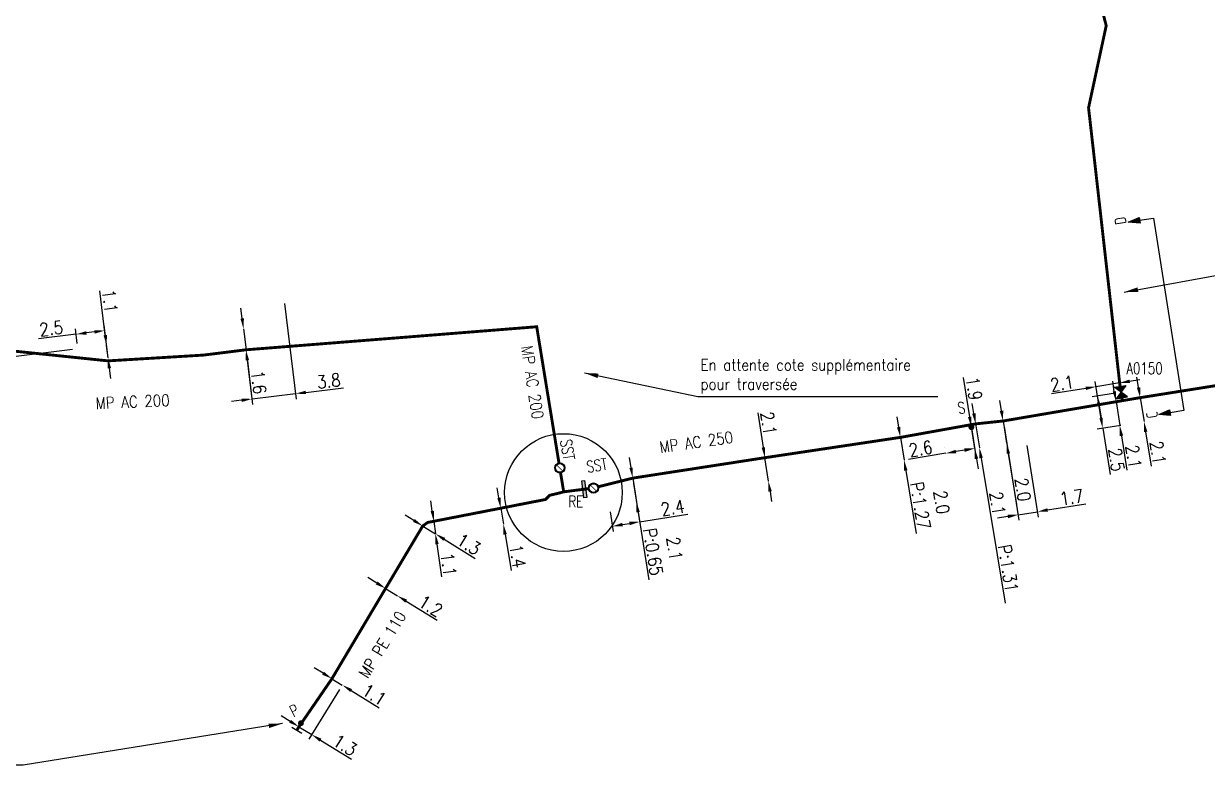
# Model space of a CAD drawing. Header units: millimetres. Extents: x 184000 to 185000, y 128000 to 129000.
# Drawn here: x 184560.6 to 184663.3, y 128868 to 128932.3 of the extents above; entities that cross this region are included whole.
import ezdxf
from ezdxf.enums import TextEntityAlignment as Align

# ---------------------------------------------------------------- set-up
doc = ezdxf.new("R2010")
doc.units = ezdxf.units.MM
doc.header["$PDMODE"] = 34
doc.layers.get('0').update_dxf_attribs({"linetype": 'CONTINUOUS'})
doc.layers.get('DEFPOINTS').update_dxf_attribs({"linetype": 'CONTINUOUS'})
for name, color, linetype in [('G_120', 4, 'CONTINUOUS'), ('G_300', 7, 'CONTINUOUS'), ('G_330', 7, 'CONTINUOUS'), ('G_340', 7, 'CONTINUOUS'), ('G_900', 7, 'CONTINUOUS')]:
    doc.layers.add(name, color=color, linetype=linetype)
doc.styles.add('G_ROMANS', font='ROMANS.SHX', dxfattribs={"width": 0.75})
doc.styles.add('indication', font='isocp.shx', dxfattribs={"width": 0.85})
doc.styles.get("Standard").update_dxf_attribs({"font": 'romans.shx', "width": 0.85})
doc.linetypes.add('G_typB_AP', pattern='A,5,-0.3,["o",Standard,S=1.5,R=0,X=0,Y=-0.5],-1.65', length=6.95)
doc.linetypes.add('G_TYPB_PE', pattern='A,5,-0.3,["o",Standard,S=1.5,R=0,X=0,Y=-0.5],-1.65', length=6.95)
doc.dimstyles.get("Standard").update_dxf_attribs({"dimtxt": 1.5, "dimasz": 1.2, "dimexe": 0.625, "dimexo": 0.625, "dimgap": 0.25, "dimtad": 1, "dimdec": 1, "dimzin": 0, "dimdsep": 46, "dimtxsty": 'Standard', "dimcen": -0.5, "dimadec": 0, "dimazin": 0, "dimtfac": 1, "dimtdec": 1, "dimtmove": 0, "dimatfit": 3, "dimfxl": 0, "dimtolj": 1, "dimtzin": 0, "dimarcsym": 0})

# ---------------------------------------------------------------- blocks, each defined once
blk = doc.blocks.new('G_340_07')
at = {"color": 0, "linetype": 'Continuous', "const_width": 0.25, "flags": 128}
blk.add_lwpolyline([(0, 0), (0.35, 0)], dxfattribs=at)
at = {"color": 0, "linetype": 'Continuous', "flags": 128}
blk.add_lwpolyline([(0.35, -0.5), (0.35, 0.5)], dxfattribs=at)
at = {"color": 0, "linetype": 'Continuous', "width": 0.75, "flags": 3}
for tag, p in [('DEF_LEG', (0, -5)), ('DEF_COUP', (0, -7.5)), ('DEF_TYPE', (0, -10))]:
    blk.add_attdef(tag, text='', height=1.2, dxfattribs=at).set_placement(p, align=Align.MIDDLE)
blk = doc.blocks.new('G_330_14')
at = {"linetype": 'Continuous'}
h = blk.add_hatch(color=0, dxfattribs=at)
h.paths.add_polyline_path([(-0.44, 0, 1), (0.44, 0, 1)])
h.paths.add_polyline_path([(0.38, 0, 1), (-0.38, 0, 1)], flags=16)
at = {"color": 0, "linetype": 'Continuous', "const_width": 0.0625, "flags": 128}
blk.add_lwpolyline([(0.3, -0.3), (-0.3, 0.3)], dxfattribs=at)
at = {"color": 0, "linetype": 'Continuous'}
for radius in [0.438, 0.375]:
    blk.add_circle((0, 0), radius, dxfattribs=at)
at = {"color": 0, "linetype": 'Continuous', "width": 0.75}
blk.add_attdef('3WT', text='', height=1, dxfattribs=at).set_placement((0, 2.15), align=Align.MIDDLE)
at = {"color": 0, "linetype": 'Continuous', "width": 0.75, "flags": 3}
for tag, p in [('DEF_LEG', (0, -5)), ('DEF_COUP', (0, -7.5)), ('DEF_TYPE', (0, -10))]:
    blk.add_attdef(tag, text='', height=1.2, dxfattribs=at).set_placement(p, align=Align.MIDDLE)
blk = doc.blocks.new('G_340_17')
at = {"linetype": 'Continuous'}
blk.add_hatch(color=0, dxfattribs=at).paths.add_polyline_path([(0.125, 0.75), (-0.125, 0.75), (-0.125, -0.75), (0.125, -0.75)])
at = {"color": 0, "linetype": 'Continuous'}
blk.add_lwpolyline([(-0.125, 0.75), (0.125, 0.75), (0.125, -0.75), (-0.125, -0.75)], close=True, dxfattribs=at)
at = {"color": 0, "linetype": 'Continuous', "width": 0.75}
for tag, height, flags, p in [('RE', 1, 8, (0, 2.5)), ('DEF_LEG', 1.2, 3, (0, -5)), ('DEF_COUP', 1.2, 3, (0, -7.5)), ('DEF_TYPE', 1.2, 3, (0, -10))]:
    blk.add_attdef(tag, text='', height=height, dxfattribs=dict(at, flags=flags)).set_placement(p, align=Align.MIDDLE)
blk = doc.blocks.new('G_300_12')
at = {"color": 0, "linetype": 'Continuous', "const_width": 0.248, "flags": 128}
blk.add_lwpolyline([(-0.13, 0, 1), (0.13, 0, 1)], format="xyb", close=True, dxfattribs=at)
at = {"color": 0, "linetype": 'Continuous', "style": 'G_ROMANS', "width": 0.75}
blk.add_text('P', height=1, dxfattribs=at).set_placement((0, 1.24), align=Align.MIDDLE)
at = {"color": 0, "linetype": 'Continuous', "width": 0.75, "flags": 3}
for tag, p in [('DEF_LEG', (0, -5)), ('DEF_COUP', (0, -7.5)), ('DEF_TYPE', (0, -10))]:
    blk.add_attdef(tag, text='', height=1.2, dxfattribs=at).set_placement(p, align=Align.MIDDLE)
blk = doc.blocks.new('*D179')
at = {"layer": 'DEFPOINTS', "color": 0, "linetype": 'Continuous', "transparency": 16777216}
for p in [(184565.19, 128905.39), (184565.35, 128904.12), (184567.96, 128903.33)]:
    blk.add_point(p, dxfattribs=at)
at = {"layer": 'G_120', "color": 0, "linetype": 'Continuous', "lineweight": -2, "transparency": 16777216}
for p, q in [((184567.91, 128903.8), (184567.62, 128906.16)), ((184565.19, 128905.39), (184561.94, 128905)), ((184565.29, 128904.59), (184565.14, 128905.86)), ((184566.78, 128905.59), (184566.09, 128905.5))]:
    blk.add_line(p, q, dxfattribs=at)
at = {"layer": 'G_120', "color": 0, "linetype": 'Continuous', "transparency": 16777216}
for points in [[(184566.07, 128905.65), (184566.1, 128905.35), (184565.19, 128905.39)], [(184566.76, 128905.74), (184566.8, 128905.44), (184567.67, 128905.7)]]:
    blk.add_solid(points, dxfattribs=at)
at = {"layer": 'G_120', "color": 0, "linetype": 'Continuous', "transparency": 16777216, "insert": (184563.03, 128905.89), "char_height": 1.125, "attachment_point": 5, "rotation": 6.9261}
blk.add_mtext('\\A1;2.5', dxfattribs=at)
blk = doc.blocks.new('*D180')
at = {"layer": 'DEFPOINTS', "color": 0, "linetype": 'Continuous', "transparency": 16777216}
for p in [(184557.02, 128904.47), (184565.35, 128904.12), (184557.19, 128903.13)]:
    blk.add_point(p, dxfattribs=at)
at = {"layer": 'G_120', "color": 0, "linetype": 'Continuous', "lineweight": -2, "transparency": 16777216}
for p, q in [((184556.91, 128905.36), (184556.53, 128908.53)), ((184564.88, 128904.06), (184556.72, 128903.07)), ((184557.19, 128903.13), (184557.02, 128904.47)), ((184557.29, 128902.24), (184557.4, 128901.34))]:
    blk.add_line(p, q, dxfattribs=at)
at = {"layer": 'G_120', "color": 0, "linetype": 'Continuous', "transparency": 16777216}
for points in [[(184557.06, 128905.38), (184556.76, 128905.34), (184557.02, 128904.47)], [(184557.44, 128902.25), (184557.14, 128902.22), (184557.19, 128903.13)]]:
    blk.add_solid(points, dxfattribs=at)
at = {"layer": 'G_120', "color": 0, "linetype": 'Continuous', "transparency": 16777216, "insert": (184557.41, 128907.48), "char_height": 1.125, "attachment_point": 5, "rotation": 276.9261}
blk.add_mtext('\\A1;1.4', dxfattribs=at)
blk = doc.blocks.new('*D181')
at = {"layer": 'DEFPOINTS', "color": 0, "linetype": 'Continuous', "transparency": 16777216}
for p in [(184567.83, 128904.42), (184567.83, 128904.42), (184567.96, 128903.33)]:
    blk.add_point(p, dxfattribs=at)
at = {"layer": 'G_120', "color": 0, "linetype": 'Continuous', "lineweight": -2, "transparency": 16777216}
for p, q in [((184567.72, 128905.32), (184567.26, 128909.14)), ((184567.96, 128903.33), (184567.83, 128904.42)), ((184568.07, 128902.44), (184568.18, 128901.54))]:
    blk.add_line(p, q, dxfattribs=at)
at = {"layer": 'G_120', "color": 0, "linetype": 'Continuous', "transparency": 16777216}
for points in [[(184567.87, 128905.33), (184567.57, 128905.3), (184567.83, 128904.42)], [(184568.22, 128902.45), (184567.92, 128902.42), (184567.96, 128903.33)]]:
    blk.add_solid(points, dxfattribs=at)
at = {"layer": 'G_120', "color": 0, "linetype": 'Continuous', "transparency": 16777216, "insert": (184568.12, 128908.25), "char_height": 1.125, "attachment_point": 5, "rotation": 276.9261}
blk.add_mtext('\\A1;1.1', dxfattribs=at)
blk = doc.blocks.new('*D182')
at = {"layer": 'DEFPOINTS', "color": 0, "linetype": 'Continuous', "transparency": 16777216}
for p in [(184579.7, 128905.86), (184579.7, 128905.86), (184579.92, 128904.04)]:
    blk.add_point(p, dxfattribs=at)
at = {"layer": 'G_120', "color": 0, "linetype": 'Continuous', "lineweight": -2, "transparency": 16777216}
for p, q in [((184579.59, 128906.76), (184579.48, 128907.65)), ((184579.7, 128905.86), (184579.92, 128904.04)), ((184580.03, 128903.15), (184580.41, 128900.03))]:
    blk.add_line(p, q, dxfattribs=at)
at = {"layer": 'G_120', "color": 0, "linetype": 'Continuous', "transparency": 16777216}
for points in [[(184579.74, 128906.78), (184579.44, 128906.74), (184579.7, 128905.86)], [(184580.18, 128903.16), (184579.88, 128903.13), (184579.92, 128904.04)]]:
    blk.add_solid(points, dxfattribs=at)
at = {"layer": 'G_120', "color": 0, "linetype": 'Continuous', "transparency": 16777216, "insert": (184581.02, 128901.23), "char_height": 1.125, "attachment_point": 5, "rotation": 276.9261}
blk.add_mtext('\\A1;1.6', dxfattribs=at)
blk = doc.blocks.new('*D183')
at = {"layer": 'DEFPOINTS', "color": 0, "linetype": 'Continuous', "transparency": 16777216}
for p in [(184583.2, 128908.5), (184579.92, 128904.04), (184584.21, 128900.24)]:
    blk.add_point(p, dxfattribs=at)
at = {"layer": 'G_120', "color": 0, "linetype": 'Continuous', "lineweight": -2, "transparency": 16777216}
for p, q in [((184583.26, 128908.04), (184584.27, 128899.77)), ((184579.98, 128903.57), (184580.49, 128899.31)), ((184580.44, 128899.78), (184584.21, 128900.24)), ((184585.1, 128900.35), (184588.36, 128900.74)), ((184579.54, 128899.67), (184578.65, 128899.56))]:
    blk.add_line(p, q, dxfattribs=at)
at = {"layer": 'G_120', "color": 0, "linetype": 'Continuous', "transparency": 16777216}
for points in [[(184585.08, 128900.49), (184585.12, 128900.2), (184584.21, 128900.24)], [(184579.53, 128899.82), (184579.56, 128899.52), (184580.44, 128899.78)]]:
    blk.add_solid(points, dxfattribs=at)
at = {"layer": 'G_120', "color": 0, "linetype": 'Continuous', "transparency": 16777216, "insert": (184587.09, 128901.34), "char_height": 1.125, "attachment_point": 5, "rotation": 6.9261}
blk.add_mtext('\\A1;3.8', dxfattribs=at)
blk = doc.blocks.new('*D184')
at = {"layer": 'DEFPOINTS', "color": 0, "linetype": 'Continuous', "transparency": 16777216}
for p in [(184588.27, 128874.99), (184584.51, 128871.37), (184585.62, 128870.69)]:
    blk.add_point(p, dxfattribs=at)
at = {"layer": 'G_340', "color": 0, "linetype": 'Continuous', "lineweight": -2, "transparency": 16777216}
for p, q in [((184588.02, 128874.59), (184585.37, 128870.29)), ((184583.74, 128871.84), (184582.98, 128872.32)), ((184584.51, 128871.37), (184585.62, 128870.69)), ((184586.38, 128870.22), (184589.06, 128868.57))]:
    blk.add_line(p, q, dxfattribs=at)
at = {"layer": 'G_340', "color": 0, "linetype": 'Continuous', "transparency": 16777216}
for points in [[(184583.82, 128871.97), (184583.67, 128871.72), (184584.51, 128871.37)], [(184586.46, 128870.34), (184586.3, 128870.09), (184585.62, 128870.69)]]:
    blk.add_solid(points, dxfattribs=at)
at = {"layer": 'G_340', "color": 0, "linetype": 'Continuous', "transparency": 16777216, "insert": (184588.5, 128869.79), "char_height": 1.125, "attachment_point": 5, "rotation": 328.3513}
blk.add_mtext('\\A1;1.3', dxfattribs=at)
blk = doc.blocks.new('*D185')
at = {"layer": 'DEFPOINTS', "color": 0, "linetype": 'Continuous', "transparency": 16777216}
for p in [(184613.45, 128892.92), (184611.4, 128890.46), (184611.68, 128888.75)]:
    blk.add_point(p, dxfattribs=at)
at = {"layer": 'G_120', "color": 0, "linetype": 'Continuous', "lineweight": -2, "transparency": 16777216}
for p, q in [((184613.52, 128892.46), (184614.12, 128888.67)), ((184611.48, 128890), (184611.75, 128888.29)), ((184614.04, 128889.13), (184618.21, 128889.81)), ((184612.56, 128888.89), (184613.16, 128888.99))]:
    blk.add_line(p, q, dxfattribs=at)
at = {"layer": 'G_120', "color": 0, "linetype": 'Continuous', "transparency": 16777216}
for points in [[(184612.54, 128889.04), (184612.59, 128888.74), (184611.68, 128888.75)], [(184613.13, 128889.14), (184613.18, 128888.84), (184614.04, 128889.13)]]:
    blk.add_solid(points, dxfattribs=at)
at = {"layer": 'G_120', "color": 0, "linetype": 'Continuous', "transparency": 16777216, "insert": (184616.9, 128890.35), "char_height": 1.125, "attachment_point": 5, "rotation": 9.1888}
blk.add_mtext('\\A1;2.4', dxfattribs=at)
blk = doc.blocks.new('*D186')
at = {"layer": 'DEFPOINTS', "color": 0, "linetype": 'Continuous', "transparency": 16777216}
for p in [(184624.91, 128894.69), (184625.21, 128892.66), (184625.21, 128892.66)]:
    blk.add_point(p, dxfattribs=at)
at = {"layer": 'G_120', "color": 0, "linetype": 'Continuous', "lineweight": -2, "transparency": 16777216}
for p, q in [((184624.77, 128895.58), (184624.31, 128898.59)), ((184625.21, 128892.66), (184624.91, 128894.69)), ((184625.35, 128891.77), (184625.48, 128890.88))]:
    blk.add_line(p, q, dxfattribs=at)
at = {"layer": 'G_120', "color": 0, "linetype": 'Continuous', "transparency": 16777216}
for points in [[(184624.92, 128895.6), (184624.62, 128895.55), (184624.91, 128894.69)], [(184625.5, 128891.79), (184625.2, 128891.75), (184625.21, 128892.66)]]:
    blk.add_solid(points, dxfattribs=at)
at = {"layer": 'G_120', "color": 0, "linetype": 'Continuous', "transparency": 16777216, "insert": (184625.21, 128897.66), "char_height": 1.125, "attachment_point": 5, "rotation": 278.63}
blk.add_mtext('\\A1;2.1', dxfattribs=at)
blk = doc.blocks.new('*D187')
at = {"layer": 'DEFPOINTS', "color": 0, "linetype": 'Continuous', "transparency": 16777216}
for p in [(184613.45, 128892.92), (184613.77, 128890.85), (184613.77, 128890.85)]:
    blk.add_point(p, dxfattribs=at)
at = {"layer": 'G_120', "color": 0, "linetype": 'Continuous', "lineweight": -2, "transparency": 16777216}
for p, q in [((184613.31, 128893.81), (184613.17, 128894.7)), ((184613.45, 128892.92), (184613.77, 128890.85)), ((184613.91, 128889.96), (184614.84, 128884.11))]:
    blk.add_line(p, q, dxfattribs=at)
at = {"layer": 'G_120', "color": 0, "linetype": 'Continuous', "transparency": 16777216}
for points in [[(184613.45, 128893.83), (184613.16, 128893.79), (184613.45, 128892.92)], [(184614.06, 128889.98), (184613.77, 128889.94), (184613.77, 128890.85)]]:
    blk.add_solid(points, dxfattribs=at)
at = {"layer": 'G_120', "color": 0, "linetype": 'Continuous', "transparency": 16777216, "insert": (184616.14, 128886.67), "char_height": 1.125, "attachment_point": 5, "rotation": 278.9672}
blk.add_mtext('\\A1;2.1\\PP:0.65', dxfattribs=at)
blk = doc.blocks.new('*D188')
at = {"layer": 'DEFPOINTS', "color": 0, "linetype": 'Continuous', "transparency": 16777216}
for p in [(184596.2, 128889.18), (184596.35, 128888.09), (184596.35, 128888.09)]:
    blk.add_point(p, dxfattribs=at)
at = {"layer": 'G_120', "color": 0, "linetype": 'Continuous', "lineweight": -2, "transparency": 16777216}
for p, q in [((184596.07, 128890.07), (184595.95, 128890.96)), ((184596.2, 128889.18), (184596.35, 128888.09)), ((184596.47, 128887.2), (184596.87, 128884.36))]:
    blk.add_line(p, q, dxfattribs=at)
at = {"layer": 'G_120', "color": 0, "linetype": 'Continuous', "transparency": 16777216}
for points in [[(184596.22, 128890.09), (184595.92, 128890.05), (184596.2, 128889.18)], [(184596.62, 128887.22), (184596.32, 128887.18), (184596.35, 128888.09)]]:
    blk.add_solid(points, dxfattribs=at)
at = {"layer": 'G_120', "color": 0, "linetype": 'Continuous', "transparency": 16777216, "insert": (184597.48, 128885.43), "char_height": 1.125, "attachment_point": 5, "rotation": 277.9576}
blk.add_mtext('\\A1;1.1', dxfattribs=at)
blk = doc.blocks.new('*D189')
at = {"layer": 'DEFPOINTS', "color": 0, "linetype": 'Continuous', "transparency": 16777216}
for p in [(184595.24, 128888.77), (184596.35, 128888.09), (184596.35, 128888.09)]:
    blk.add_point(p, dxfattribs=at)
at = {"layer": 'G_120', "color": 0, "linetype": 'Continuous', "lineweight": -2, "transparency": 16777216}
for p, q in [((184594.48, 128889.24), (184593.71, 128889.72)), ((184595.24, 128888.77), (184596.35, 128888.09)), ((184597.11, 128887.62), (184599.79, 128885.96))]:
    blk.add_line(p, q, dxfattribs=at)
at = {"layer": 'G_120', "color": 0, "linetype": 'Continuous', "transparency": 16777216}
for points in [[(184594.55, 128889.37), (184594.4, 128889.12), (184595.24, 128888.77)], [(184597.19, 128887.74), (184597.03, 128887.49), (184596.35, 128888.09)]]:
    blk.add_solid(points, dxfattribs=at)
at = {"layer": 'G_120', "color": 0, "linetype": 'Continuous', "transparency": 16777216, "insert": (184599.23, 128887.19), "char_height": 1.125, "attachment_point": 5, "rotation": 328.3036}
blk.add_mtext('\\A1;1.3', dxfattribs=at)
blk = doc.blocks.new('*D190')
at = {"layer": 'DEFPOINTS', "color": 0, "linetype": 'Continuous', "transparency": 16777216}
for p in [(184602, 128890.31), (184602.23, 128888.93), (184602.23, 128888.93)]:
    blk.add_point(p, dxfattribs=at)
at = {"layer": 'G_120', "color": 0, "linetype": 'Continuous', "lineweight": -2, "transparency": 16777216}
for p, q in [((184601.85, 128891.2), (184601.7, 128892.09)), ((184602, 128890.31), (184602.23, 128888.93)), ((184602.38, 128888.05), (184602.9, 128884.9))]:
    blk.add_line(p, q, dxfattribs=at)
at = {"layer": 'G_120', "color": 0, "linetype": 'Continuous', "transparency": 16777216}
for points in [[(184602, 128891.23), (184601.71, 128891.18), (184602, 128890.31)], [(184602.53, 128888.07), (184602.23, 128888.02), (184602.23, 128888.93)]]:
    blk.add_solid(points, dxfattribs=at)
at = {"layer": 'G_120', "color": 0, "linetype": 'Continuous', "transparency": 16777216, "insert": (184603.46, 128886.15), "char_height": 1.125, "attachment_point": 5, "rotation": 279.4777}
blk.add_mtext('\\A1;1.4', dxfattribs=at)
blk = doc.blocks.new('*D203')
at = {"layer": 'DEFPOINTS', "color": 0, "linetype": 'Continuous', "transparency": 16777216}
for p in [(184587.37, 128875.54), (184588.27, 128874.99), (184588.27, 128874.99)]:
    blk.add_point(p, dxfattribs=at)
at = {"layer": 'G_120', "color": 0, "linetype": 'Continuous', "lineweight": -2, "transparency": 16777216}
for p, q in [((184586.61, 128876.01), (184585.84, 128876.48)), ((184587.37, 128875.54), (184588.27, 128874.99)), ((184589.03, 128874.51), (184591.47, 128873.01))]:
    blk.add_line(p, q, dxfattribs=at)
at = {"layer": 'G_120', "color": 0, "linetype": 'Continuous', "transparency": 16777216}
for points in [[(184586.68, 128876.14), (184586.53, 128875.88), (184587.37, 128875.54)], [(184589.11, 128874.64), (184588.95, 128874.39), (184588.27, 128874.99)]]:
    blk.add_solid(points, dxfattribs=at)
at = {"layer": 'G_120', "color": 0, "linetype": 'Continuous', "transparency": 16777216, "insert": (184591.03, 128874.16), "char_height": 1.125, "attachment_point": 5, "rotation": 328.3517}
blk.add_mtext('\\A1;1.1', dxfattribs=at)
blk = doc.blocks.new('*D204')
at = {"layer": 'DEFPOINTS', "color": 0, "linetype": 'Continuous', "transparency": 16777216}
for p in [(184592.02, 128883.36), (184593.04, 128882.73), (184593.04, 128882.73)]:
    blk.add_point(p, dxfattribs=at)
at = {"layer": 'G_120', "color": 0, "linetype": 'Continuous', "lineweight": -2, "transparency": 16777216}
for p, q in [((184591.25, 128883.83), (184590.49, 128884.3)), ((184592.02, 128883.36), (184593.04, 128882.73)), ((184593.81, 128882.26), (184596.48, 128880.61))]:
    blk.add_line(p, q, dxfattribs=at)
at = {"layer": 'G_120', "color": 0, "linetype": 'Continuous', "transparency": 16777216}
for points in [[(184591.33, 128883.96), (184591.17, 128883.7), (184592.02, 128883.36)], [(184593.88, 128882.39), (184593.73, 128882.13), (184593.04, 128882.73)]]:
    blk.add_solid(points, dxfattribs=at)
at = {"layer": 'G_120', "color": 0, "linetype": 'Continuous', "transparency": 16777216, "insert": (184595.92, 128881.84), "char_height": 1.125, "attachment_point": 5, "rotation": 328.3512}
blk.add_mtext('\\A1;1.2', dxfattribs=at)
blk = doc.blocks.new('G_300_04')
at = {"linetype": 'Continuous'}
h = blk.add_hatch(color=0, dxfattribs=at)
h.paths.add_polyline_path([(-0.5, 0.5), (-0.5, -0.5), (0, 0)])
h.paths.add_polyline_path([(0.5, 0.5), (0, 0), (0.5, -0.5)])
at = {"color": 0, "linetype": 'Continuous', "flags": 128}
blk.add_lwpolyline([(-0.5, -0.5), (0.5, 0.5), (0.5, -0.5), (-0.5, 0.5)], close=True, dxfattribs=at)
at = {"color": 0, "linetype": 'Continuous', "width": 0.75}
blk.add_attdef('NUM', text='', height=1, dxfattribs=at).set_placement((0, 1.78), align=Align.MIDDLE_CENTER)
at = {"color": 0, "linetype": 'Continuous', "width": 0.75, "flags": 3}
for tag, p in [('DEF_LEG', (0, -5)), ('DEF_COUP', (0, -7.5)), ('DEF_TYPE', (0, -10))]:
    blk.add_attdef(tag, text='', height=1.2, dxfattribs=at).set_placement(p, align=Align.MIDDLE)
blk = doc.blocks.new('G_300_11')
at = {"color": 0, "linetype": 'Continuous', "const_width": 0.248, "flags": 128}
blk.add_lwpolyline([(-0.13, 0, 1), (0.13, 0, 1)], format="xyb", close=True, dxfattribs=at)
at = {"linetype": 'Continuous', "style": 'G_ROMANS', "width": 0.75}
blk.add_attdef('S', text='', height=1, dxfattribs=at).set_placement((0, 1.35), align=Align.MIDDLE_CENTER)
at = {"color": 0, "linetype": 'Continuous', "width": 0.75, "flags": 3}
for tag, p in [('DEF_LEG', (0, -5)), ('DEF_COUP', (0, -7.5)), ('DEF_TYPE', (0, -10))]:
    blk.add_attdef(tag, text='', height=1.2, dxfattribs=at).set_placement(p, align=Align.MIDDLE)
blk = doc.blocks.new('*D235')
at = {"layer": 'DEFPOINTS', "color": 0, "linetype": 'Continuous', "transparency": 16777216}
for p in [(184655.88, 128899.64), (184655.67, 128897.48), (184656.21, 128897.57)]:
    blk.add_point(p, dxfattribs=at)
at = {"layer": 'G_120', "color": 0, "linetype": 'Continuous', "lineweight": -2, "transparency": 16777216}
for p, q in [((184655.19, 128900.44), (184655.05, 128901.33)), ((184655.42, 128899.57), (184654.87, 128899.48)), ((184655.34, 128899.55), (184655.67, 128897.48)), ((184655.75, 128897.49), (184655.2, 128897.4)), ((184655.81, 128896.59), (184656.28, 128893.62))]:
    blk.add_line(p, q, dxfattribs=at)
at = {"layer": 'G_120', "color": 0, "linetype": 'Continuous', "transparency": 16777216}
for points in [[(184655.34, 128900.46), (184655.05, 128900.42), (184655.34, 128899.55)], [(184655.96, 128896.61), (184655.66, 128896.57), (184655.67, 128897.48)]]:
    blk.add_solid(points, dxfattribs=at)
at = {"layer": 'G_120', "color": 0, "linetype": 'Continuous', "transparency": 16777216, "insert": (184656.86, 128894.78), "char_height": 1.125, "attachment_point": 5, "rotation": 279.0583}
blk.add_mtext('\\A1;2.1', dxfattribs=at)
blk = doc.blocks.new('*D236')
at = {"layer": 'DEFPOINTS', "color": 0, "linetype": 'Continuous', "transparency": 16777216}
for p in [(184657.43, 128899.89), (184657.77, 128897.82), (184657.77, 128897.82)]:
    blk.add_point(p, dxfattribs=at)
at = {"layer": 'G_120', "color": 0, "linetype": 'Continuous', "lineweight": -2, "transparency": 16777216}
for p, q in [((184657.29, 128900.78), (184657.14, 128901.67)), ((184657.43, 128899.89), (184657.77, 128897.82)), ((184657.91, 128896.93), (184658.39, 128893.96))]:
    blk.add_line(p, q, dxfattribs=at)
at = {"layer": 'G_120', "color": 0, "linetype": 'Continuous', "transparency": 16777216}
for points in [[(184657.44, 128900.8), (184657.14, 128900.76), (184657.43, 128899.89)], [(184658.06, 128896.95), (184657.76, 128896.91), (184657.77, 128897.82)]]:
    blk.add_solid(points, dxfattribs=at)
at = {"layer": 'G_120', "color": 0, "linetype": 'Continuous', "transparency": 16777216, "insert": (184658.96, 128895.12), "char_height": 1.125, "attachment_point": 5, "rotation": 279.1811}
blk.add_mtext('\\A1;2.1', dxfattribs=at)
blk = doc.blocks.new('*D241')
at = {"layer": 'DEFPOINTS', "color": 0, "linetype": 'Continuous', "transparency": 16777216}
for p in [(184653.6, 128900.84), (184655.76, 128900.37), (184654.19, 128897.24)]:
    blk.add_point(p, dxfattribs=at)
at = {"layer": 'G_300', "color": 0, "linetype": 'Continuous', "lineweight": -2, "transparency": 16777216}
for p, q in [((184654.11, 128897.7), (184653.53, 128901.3)), ((184655.63, 128901.17), (184653.6, 128900.84)), ((184655.69, 128900.83), (184655.56, 128901.63)), ((184656.52, 128901.31), (184657.41, 128901.46)), ((184652.72, 128900.7), (184649.75, 128900.22))]:
    blk.add_line(p, q, dxfattribs=at)
at = {"layer": 'G_300', "color": 0, "linetype": 'Continuous', "transparency": 16777216}
for points in [[(184656.5, 128901.46), (184656.55, 128901.17), (184655.63, 128901.17)], [(184652.69, 128900.85), (184652.74, 128900.55), (184653.6, 128900.84)]]:
    blk.add_solid(points, dxfattribs=at)
at = {"layer": 'G_300', "color": 0, "linetype": 'Continuous', "transparency": 16777216, "insert": (184650.67, 128901.13), "char_height": 1.125, "attachment_point": 5, "rotation": 9.1811}
blk.add_mtext('\\A1;2.1', dxfattribs=at)
blk = doc.blocks.new('*D242')
at = {"layer": 'DEFPOINTS', "color": 0, "linetype": 'Continuous', "transparency": 16777216}
for p in [(184655.76, 128900.37), (184654.19, 128897.24), (184656.21, 128897.57)]:
    blk.add_point(p, dxfattribs=at)
at = {"layer": 'G_300', "color": 0, "linetype": 'Continuous', "lineweight": -2, "transparency": 16777216}
for p, q in [((184655.3, 128900.29), (184653.28, 128899.97)), ((184653.88, 128899.15), (184654.04, 128898.13)), ((184655.75, 128897.49), (184653.72, 128897.16)), ((184654.19, 128897.24), (184654.83, 128893.22))]:
    blk.add_line(p, q, dxfattribs=at)
at = {"layer": 'G_300', "color": 0, "linetype": 'Continuous', "transparency": 16777216}
for points in [[(184654.03, 128899.18), (184653.73, 128899.13), (184653.74, 128900.04)], [(184654.19, 128898.15), (184653.9, 128898.1), (184654.19, 128897.24)]]:
    blk.add_solid(points, dxfattribs=at)
at = {"layer": 'G_300', "color": 0, "linetype": 'Continuous', "transparency": 16777216, "insert": (184655.38, 128894.51), "char_height": 1.125, "attachment_point": 5, "rotation": 279.0583}
blk.add_mtext('\\A1;2.5', dxfattribs=at)
blk = doc.blocks.new('*D243')
at = {"layer": 'DEFPOINTS', "color": 0, "linetype": 'Continuous', "transparency": 16777216}
for p in [(184645.55, 128897.87), (184647.54, 128896.22), (184648.53, 128890.01)]:
    blk.add_point(p, dxfattribs=at)
at = {"layer": 'G_120', "color": 0, "linetype": 'Continuous', "lineweight": -2, "transparency": 16777216}
for p, q in [((184645.63, 128897.4), (184646.92, 128889.27)), ((184647.61, 128895.75), (184648.6, 128889.55)), ((184649.41, 128890.16), (184652.72, 128890.7)), ((184645.96, 128889.59), (184645.07, 128889.44)), ((184646.85, 128889.74), (184648.53, 128890.01))]:
    blk.add_line(p, q, dxfattribs=at)
at = {"layer": 'G_120', "color": 0, "linetype": 'Continuous', "transparency": 16777216}
for points in [[(184645.94, 128889.74), (184645.99, 128889.44), (184646.85, 128889.74)], [(184649.39, 128890.31), (184649.44, 128890.01), (184648.53, 128890.01)]]:
    blk.add_solid(points, dxfattribs=at)
at = {"layer": 'G_120', "color": 0, "linetype": 'Continuous', "transparency": 16777216, "insert": (184651.49, 128891.26), "char_height": 1.125, "attachment_point": 5, "rotation": 9.3498}
blk.add_mtext('\\A1;1.7', dxfattribs=at)
blk = doc.blocks.new('*D244')
at = {"layer": 'DEFPOINTS', "color": 0, "linetype": 'Continuous', "transparency": 16777216}
for p in [(184645.55, 128897.87), (184645.86, 128895.94), (184645.86, 128895.94)]:
    blk.add_point(p, dxfattribs=at)
at = {"layer": 'G_120', "color": 0, "linetype": 'Continuous', "lineweight": -2, "transparency": 16777216}
for p, q in [((184645.41, 128898.75), (184645.27, 128899.64)), ((184645.55, 128897.87), (184645.86, 128895.94)), ((184646, 128895.05), (184646.7, 128890.64))]:
    blk.add_line(p, q, dxfattribs=at)
at = {"layer": 'G_120', "color": 0, "linetype": 'Continuous', "transparency": 16777216}
for points in [[(184645.56, 128898.78), (184645.26, 128898.73), (184645.55, 128897.87)], [(184646.15, 128895.07), (184645.85, 128895.03), (184645.86, 128895.94)]]:
    blk.add_solid(points, dxfattribs=at)
at = {"layer": 'G_120', "color": 0, "linetype": 'Continuous', "transparency": 16777216, "insert": (184647.26, 128891.93), "char_height": 1.125, "attachment_point": 5, "rotation": 279.0589}
blk.add_mtext('\\A1;2.0', dxfattribs=at)
blk = doc.blocks.new('*D245')
at = {"layer": 'DEFPOINTS', "color": 0, "linetype": 'Continuous', "transparency": 16777216}
for p in [(184643.16, 128897.62), (184643.5, 128895.55), (184643.5, 128895.55)]:
    blk.add_point(p, dxfattribs=at)
at = {"layer": 'G_120', "color": 0, "linetype": 'Continuous', "lineweight": -2, "transparency": 16777216}
for p, q in [((184643.02, 128898.51), (184642.87, 128899.4)), ((184643.16, 128897.62), (184643.5, 128895.55)), ((184643.65, 128894.66), (184645.72, 128882.08))]:
    blk.add_line(p, q, dxfattribs=at)
at = {"layer": 'G_120', "color": 0, "linetype": 'Continuous', "transparency": 16777216}
for points in [[(184643.17, 128898.54), (184642.87, 128898.49), (184643.16, 128897.62)], [(184643.8, 128894.69), (184643.5, 128894.64), (184643.5, 128895.55)]]:
    blk.add_solid(points, dxfattribs=at)
at = {"layer": 'G_120', "color": 0, "linetype": 'Continuous', "transparency": 16777216, "insert": (184645.61, 128887.4), "char_height": 1.125, "attachment_point": 5, "rotation": 279.3498}
blk.add_mtext('\\A1;2.1    P:1.31', dxfattribs=at)
blk = doc.blocks.new('*D246')
at = {"layer": 'DEFPOINTS', "color": 0, "linetype": 'Continuous', "transparency": 16777216}
for p in [(184642.77, 128897.55), (184640.58, 128895.07), (184640.58, 128895.07)]:
    blk.add_point(p, dxfattribs=at)
at = {"layer": 'G_300', "color": 0, "linetype": 'Continuous', "lineweight": -2, "transparency": 16777216}
for p, q in [((184642.84, 128897.09), (184643.17, 128895.02)), ((184640.58, 128895.07), (184637.34, 128894.54)), ((184640.51, 128895.53), (184640.51, 128895.53)), ((184642.21, 128895.34), (184641.47, 128895.22))]:
    blk.add_line(p, q, dxfattribs=at)
at = {"layer": 'G_300', "color": 0, "linetype": 'Continuous', "transparency": 16777216}
for points in [[(184641.44, 128895.37), (184641.49, 128895.07), (184640.58, 128895.07)], [(184642.18, 128895.49), (184642.23, 128895.19), (184643.1, 128895.49)]]:
    blk.add_solid(points, dxfattribs=at)
at = {"layer": 'G_300', "color": 0, "linetype": 'Continuous', "transparency": 16777216, "insert": (184638.4, 128895.47), "char_height": 1.125, "attachment_point": 5, "rotation": 9.3498}
blk.add_mtext('\\A1;2.6', dxfattribs=at)
blk = doc.blocks.new('*D247')
at = {"layer": 'DEFPOINTS', "color": 0, "linetype": 'Continuous', "transparency": 16777216}
for p in [(184636.65, 128896.45), (184636.97, 128894.48), (184636.97, 128894.48)]:
    blk.add_point(p, dxfattribs=at)
at = {"layer": 'G_120', "color": 0, "linetype": 'Continuous', "lineweight": -2, "transparency": 16777216}
for p, q in [((184636.5, 128897.34), (184636.36, 128898.23)), ((184636.65, 128896.45), (184636.97, 128894.48)), ((184637.12, 128893.59), (184638.02, 128888.11))]:
    blk.add_line(p, q, dxfattribs=at)
at = {"layer": 'G_120', "color": 0, "linetype": 'Continuous', "transparency": 16777216}
for points in [[(184636.65, 128897.36), (184636.35, 128897.32), (184636.65, 128896.45)], [(184637.26, 128893.61), (184636.97, 128893.57), (184636.97, 128894.48)]]:
    blk.add_solid(points, dxfattribs=at)
at = {"layer": 'G_120', "color": 0, "linetype": 'Continuous', "transparency": 16777216, "insert": (184639.3, 128890.68), "char_height": 1.125, "attachment_point": 5, "rotation": 279.3132}
blk.add_mtext('\\A1;2.0\\PP:1.27', dxfattribs=at)
blk = doc.blocks.new('*D248')
at = {"layer": 'DEFPOINTS', "color": 0, "linetype": 'Continuous', "transparency": 16777216}
for p in [(184642.8, 128897.33), (184642.8, 128897.33), (184643.1, 128895.48)]:
    blk.add_point(p, dxfattribs=at)
at = {"layer": 'G_300', "color": 0, "linetype": 'Continuous', "lineweight": -2, "transparency": 16777216}
for p, q in [((184642.66, 128898.22), (184642.11, 128901.64)), ((184643.1, 128895.48), (184642.8, 128897.33)), ((184643.24, 128894.6), (184643.38, 128893.71))]:
    blk.add_line(p, q, dxfattribs=at)
at = {"layer": 'G_300', "color": 0, "linetype": 'Continuous', "transparency": 16777216}
for points in [[(184642.81, 128898.24), (184642.51, 128898.2), (184642.8, 128897.33)], [(184643.39, 128894.62), (184643.09, 128894.57), (184643.1, 128895.48)]]:
    blk.add_solid(points, dxfattribs=at)
at = {"layer": 'G_300', "color": 0, "linetype": 'Continuous', "transparency": 16777216, "insert": (184643.03, 128900.67), "char_height": 1.125, "attachment_point": 5, "rotation": 279.0584}
blk.add_mtext('\\A1;1.9', dxfattribs=at)

msp = doc.modelspace()

# ---------------------------------------------------------------- hatches: boundary and pattern name
at = {"layer": 'G_900', "ltscale": 0.5}
h = msp.add_hatch(color=256, dxfattribs=at)
h.dxf.hatch_style = 1
h.paths.add_polyline_path([(184657.42, 128915.02), (184657.34, 128915.51), (184656.4, 128915.11)])
h = msp.add_hatch(color=256, dxfattribs=at)
h.dxf.hatch_style = 1
h.paths.add_polyline_path([(184660.06, 128898.34), (184659.99, 128898.84), (184659.04, 128898.43)])

# ---------------------------------------------------------------- linework, layer by layer
at = {"layer": 'G_120', "linetype": 'G_typB_AP', "ltscale": 0.5, "flags": 128}
msp.add_lwpolyline([(184430, 129000, 0.25, 0.25, 0), (184435.82, 128990.77, 0.25, 0.25, 0), (184441.93, 128981.08, 0.25, 0.25, 0), (184451.12, 128973.68, 0.25, 0.25, 0), (184459.85, 128967.16, 0.25, 0.25, 0), (184466.13, 128962.14, 0.25, 0.25, 0), (184475.79, 128954.94, 0.25, 0.25, 0), (184485.25, 128947.55, 0.25, 0.25, 0), (184494.83, 128940.31, 0.25, 0.25, 0), (184498.53, 128937.64, 0.25, 0.25, 0), (184499.53, 128936.8, 0.25, 0.25, 0), (184518.77, 128922.44, 0.25, 0.25, 0), (184528.23, 128915.2, 0.25, 0.25, 0), (184538.91, 128909.19, 0.25, 0.25, 0), (184544.61, 128906.86, 0.25, 0.25, 0), (184556.98, 128904.22, 0.25, 0.25, 0), (184567.96, 128903.08, 0.25, 0.25, 0), (184576.22, 128903.58, 0.25, 0.25, 0), (184579.92, 128904.04, 0.25, 0.25, 0), (184579.92, 128904.04, 0.25, 0.25, 0), (184592.08, 128905, 0.25, 0.25, 0), (184604.91, 128906.02, 0.25, 0.25, 0), (184605.12, 128906.04, 0.25, 0.25, 0), (184607.06, 128894.17, 0, 0, 0)], format="xyseb", dxfattribs=at)
at = {"layer": 'G_120', "linetype": 'G_typB_AP', "ltscale": 0.5, "const_width": 0.25, "flags": 128}
for points in [[(184655.69, 128900.86), (184653.49, 128920.33), (184652.96, 128925.01), (184654.49, 128932.13), (184642.21, 128980.05), (184647.77, 128981.38)], [(184655.88, 128899.64), (184655.84, 128899.87)]]:
    msp.add_lwpolyline(points, dxfattribs=at)
at = {"layer": 'G_120', "linetype": 'G_typB_AP', "ltscale": 0.5, "const_width": 0.25}
for points in [[(184667.29, 128901.46), (184657.43, 128899.89), (184657.43, 128899.89), (184655.88, 128899.63), (184645.55, 128897.87), (184643.16, 128897.62), (184642.77, 128897.55), (184636.65, 128896.45), (184624.91, 128894.69), (184613.45, 128892.92), (184610.45, 128892.17)], [(184607.18, 128893.43), (184607.46, 128891.73)], [(184609.61, 128892.01), (184609.24, 128891.96), (184607.46, 128891.73), (184606.97, 128891.6)]]:
    msp.add_lwpolyline(points, dxfattribs=at)
at = {"layer": 'G_120', "linetype": 'G_TYPB_PE', "ltscale": 0.5, "const_width": 0.25, "flags": 128}
msp.add_lwpolyline([(184606.97, 128891.6), (184606.24, 128891.43), (184605.89, 128891.07), (184602, 128890.31), (184596.2, 128889.18), (184595.67, 128889.08), (184595.24, 128888.77), (184592.02, 128883.36), (184587.37, 128875.54), (184584.51, 128871.37)], dxfattribs=at)
at = {"layer": 'G_900', "ltscale": 0.5, "flags": 128}
for points in [[(184657.34, 128915.51), (184657.42, 128915.02), (184656.4, 128915.11)], [(184659.99, 128898.84), (184660.06, 128898.34), (184659.04, 128898.43)]]:
    msp.add_lwpolyline(points, close=True, dxfattribs=at)
msp.add_lwpolyline([(184657.38, 128915.26), (184658.58, 128915.45), (184661.22, 128898.78), (184660.02, 128898.59)], dxfattribs=at)
at = {"layer": 'G_900', "ltscale": 0.5, "const_width": 0.1, "flags": 128}
msp.add_lwpolyline([(184642.8, 128897.33), (184642.77, 128897.55)], dxfattribs=at)
at = {"layer": 'G_900', "ltscale": 0.5}
msp.add_circle((184607.44, 128891.67), 5.1, dxfattribs=at)

# ---------------------------------------------------------------- block references
at = {"layer": 'G_300', "ltscale": 0.5}
ref = msp.add_blockref('G_300_04', (184655.76, 128900.37), dxfattribs=dict(at, rotation=98.82751736980887))
ref.add_attrib('NUM', 'A0150', dxfattribs={"layer": '0', "color": 0, "linetype": 'Continuous', "height": 1, "width": 0.75}).set_placement((184657.81, 128902.43), align=Align.MIDDLE_CENTER)
ref = msp.add_blockref('G_300_11', (184642.8, 128897.33), dxfattribs=dict(at, rotation=71.23653414301651))
ref.add_attrib('S', 'S', dxfattribs={"layer": '0', "linetype": 'Continuous', "height": 1, "rotation": 8.099, "style": 'G_ROMANS', "width": 0.75}).set_placement((184641.94, 128899.01), align=Align.MIDDLE_CENTER)
at = {"layer": 'G_300', "ltscale": 0.5, "rotation": 27.778729744467}
msp.add_blockref('G_300_12', (184584.68, 128871.68), dxfattribs=at)
at = {"layer": 'G_330', "ltscale": 0.5}
ref = msp.add_blockref('G_330_14', (184607.12, 128893.8), dxfattribs=at)
ref.add_attrib('3WT', 'SST', dxfattribs={"layer": '0', "color": 0, "linetype": 'Continuous', "height": 1, "rotation": 279.2865, "width": 0.75}).set_placement((184607.79, 128895.38), align=Align.MIDDLE)
ref = msp.add_blockref('G_330_14', (184610.04, 128892.06), dxfattribs=at)
ref.add_attrib('3WT', 'SST', dxfattribs={"layer": '0', "color": 0, "linetype": 'Continuous', "height": 1, "rotation": 9.0991, "width": 0.75}).set_placement((184610.34, 128894.02), align=Align.MIDDLE)
at = {"layer": 'G_340', "ltscale": 0.5}
ref = msp.add_blockref('G_340_17', (184609.24, 128891.96), dxfattribs=dict(at, rotation=7.274400036896181))
ref.add_attrib('RE', 'RE', dxfattribs={"layer": '0', "color": 0, "linetype": 'Continuous', "height": 1, "width": 0.75}).set_placement((184608.51, 128890.89), align=Align.MIDDLE)
at = {"layer": 'G_340', "ltscale": 0.5, "rotation": 238.336581942807}
msp.add_blockref('G_340_07', (184584.51, 128871.37), dxfattribs=at)

# ---------------------------------------------------------------- texts
at = {"layer": 'G_120', "linetype": 'Continuous', "width": 0.85}
for s, rotation, p in [('MP AC 200', 278.776, (184604.75, 128901.22)), ('MP AC 200', 2.5152, (184570.09, 128899.54)), ('MP AC 250', 8.0767, (184618.95, 128896.04)), ('MP PE 110', 58.3366, (184591.74, 128878.5))]:
    msp.add_text(s, height=1, rotation=rotation, dxfattribs=at).set_placement(p, align=Align.MIDDLE)
at = {"layer": 'G_120', "linetype": 'Continuous', "insert": (184619.33, 128901.74), "char_height": 1, "attachment_point": 4}
msp.add_mtext('En attente cote supplémentaire\\Ppour traversée', dxfattribs=at)
at = {"layer": 'G_900', "char_height": 1, "attachment_point": 1, "rotation": 98.9991, "style": 'indication'}
for s, insert, width in [('D', (184655.28, 128914.82), 1.3056), ('C', (184658.02, 128898.03), 1.6265)]:
    msp.add_mtext(s, dxfattribs=dict(at, insert=insert, width=width))

# ---------------------------------------------------------------- dimensions: what is measured, and where the dimension line sits
at = {"layer": 'G_120', "linetype": 'Continuous'}
for base, p1, p2, angle, override, picture, middle in [((184567.83, 128904.42), (184567.96, 128903.33), (184567.83, 128904.42), 276.9261, {"dimscale": 0.75, "dimatfit": 0}, '*D181', (184567.37, 128908.16)), ((184557.1852, 128903.1291), (184557.0224, 128904.4693), (184565.3472, 128904.1206), 96.9261, {"dimscale": 0.75, "dimatfit": 0}, '*D180', (184556.6674, 128907.3916)), ((184584.21, 128900.24), (184579.92, 128904.04), (184583.2, 128908.5), 186.9261, {"dimscale": 0.75, "dimatfit": 0}, '*D183', (184587.18, 128900.6)), ((184565.19, 128905.39), (184567.96, 128903.33), (184565.35, 128904.12), 6.9261, {"dimscale": 0.75}, '*D179', (184563.12, 128905.14)), ((184655.67, 128897.48), (184655.88, 128899.64), (184656.21, 128897.57), 99.0583, {"dimscale": 0.75}, '*D235', (184656.12, 128894.66)), ((184657.77, 128897.82), (184657.43, 128899.89), (184657.77, 128897.82), 99.1811, {"dimscale": 0.75}, '*D236', (184658.22, 128895)), ((184625.21, 128892.66), (184624.91, 128894.69), (184625.21, 128892.66), 98.63, {"dimscale": 0.75, "dimatfit": 0}, '*D186', (184624.47, 128897.55)), ((184645.8598, 128895.9396), (184645.5528, 128897.8653), (184645.8598, 128895.9396), 99.0589, {"dimscale": 0.75, "dimatfit": 0}, '*D244', (184646.5177, 128891.8132)), ((184648.53, 128890.01), (184645.55, 128897.87), (184647.54, 128896.22), 189.3498, {"dimscale": 0.75, "dimatfit": 0}, '*D243', (184651.61, 128890.52)), ((184611.68, 128888.75), (184613.45, 128892.92), (184611.4, 128890.46), 9.1888, {"dimscale": 0.75}, '*D185', (184617.02, 128889.61)), ((184602.23, 128888.93), (184602, 128890.31), (184602.23, 128888.93), 99.4777, {"dimscale": 0.75, "dimatfit": 0}, '*D190', (184602.72, 128886.03)), ((184596.35, 128888.09), (184596.2, 128889.18), (184596.35, 128888.09), 97.9576, {"dimscale": 0.75, "dimlfac": 1, "dimlunit": 2, "dimatfit": 0}, '*D188', (184596.73, 128885.33)), ((184596.35, 128888.09), (184595.24, 128888.77), (184596.35, 128888.09), 148.3036, {"dimscale": 0.75, "dimlfac": 1, "dimlunit": 2, "dimatfit": 0}, '*D189', (184598.83, 128886.55)), ((184593.04, 128882.73), (184592.02, 128883.36), (184593.04, 128882.73), 148.3512, {"dimscale": 0.75, "dimatfit": 0}, '*D204', (184595.53, 128881.2)), ((184588.2657, 128874.9857), (184587.3719, 128875.5366), (184588.2657, 128874.9857), 148.3517, {"dimscale": 0.75, "dimatfit": 0}, '*D203', (184590.636, 128873.5247))]:
    dim = msp.add_linear_dim(base=base, p1=p1, p2=p2, angle=angle, dimstyle='Standard', override=override, dxfattribs=at)
    dim.commit()
    dim.dimension.update_dxf_attribs({"geometry": picture, "text_midpoint": middle, "dimtype": 160})
for base, p1, p2, angle, text, override, picture, middle in [((184579.7, 128905.86), (184579.92, 128904.04), (184579.7, 128905.86), 276.9261, '1.6', {"dimscale": 0.75, "dimatfit": 0}, '*D182', (184580.27, 128901.14)), ((184643.5, 128895.55), (184643.16, 128897.62), (184643.5, 128895.55), 99.3498, '<>    P:1.31', {"dimscale": 0.75}, '*D245', (184644.87, 128887.28)), ((184636.97, 128894.48), (184636.65, 128896.45), (184636.97, 128894.48), 99.3132, '<>\\PP:1.27', {"dimscale": 0.75, "dimatfit": 0}, '*D247', (184637.64, 128890.41)), ((184613.77, 128890.85), (184613.45, 128892.92), (184613.77, 128890.85), 98.9672, '<>\\PP:0.65', {"dimscale": 0.75}, '*D187', (184614.47, 128886.41))]:
    dim = msp.add_linear_dim(base=base, p1=p1, p2=p2, angle=angle, text=text, dimstyle='Standard', override=override, dxfattribs=at)
    dim.commit()
    dim.dimension.update_dxf_attribs({"geometry": picture, "text_midpoint": middle, "dimtype": 160})
at = {"layer": 'G_300', "linetype": 'Continuous'}
for base, p1, p2, angle, picture, middle in [((184653.6039, 128900.8419), (184655.7632, 128900.3683), (184654.1861, 128897.2396), 9.1811, '*D241', (184650.7877, 128900.3868)), ((184642.8, 128897.33), (184643.1, 128895.48), (184642.8, 128897.33), 279.0584, '*D248', (184642.29, 128900.55)), ((184640.58, 128895.07), (184642.77, 128897.55), (184640.58, 128895.07), 9.3498, '*D246', (184638.52, 128894.73))]:
    dim = msp.add_linear_dim(base=base, p1=p1, p2=p2, angle=angle, dimstyle='Standard', override={"dimscale": 0.75}, dxfattribs=at)
    dim.commit()
    dim.dimension.update_dxf_attribs({"geometry": picture, "text_midpoint": middle, "dimtype": 160})
dim = msp.add_linear_dim(base=(184654.19, 128897.24), p1=(184655.76, 128900.37), p2=(184656.21, 128897.57), angle=99.0583, text='2.5', dimstyle='Standard', override={"dimscale": 0.75}, dxfattribs=at)
dim.commit()
dim.dimension.update_dxf_attribs({"geometry": '*D242', "text_midpoint": (184654.64, 128894.39), "dimtype": 160})
at = {"layer": 'G_340', "linetype": 'Continuous'}
dim = msp.add_linear_dim(base=(184585.62, 128870.69), p1=(184584.51, 128871.37), p2=(184588.27, 128874.99), angle=148.3513, dimstyle='Standard', override={"dimscale": 0.75, "dimatfit": 0}, dxfattribs=at)
dim.commit()
dim.dimension.update_dxf_attribs({"geometry": '*D184', "text_midpoint": (184588.1, 128869.16), "dimtype": 160})

# ---------------------------------------------------------------- leaders
at = {"layer": 'G_120', "linetype": 'Continuous', "annotation_type": 0, "has_hookline": 1, "hookline_direction": 0}
for points, text_width in [([(184656.05, 128909.04), (184665.86, 128910.82)], 14.21), ([(184609.26, 128902.03), (184619.08, 128899.99)], 20.56)]:
    msp.add_leader(points, dimstyle='Standard', dxfattribs=dict(at, text_width=text_width))
at = {"layer": 'G_340', "linetype": 'Continuous', "annotation_type": 0, "has_hookline": 1, "hookline_direction": 1, "text_width": 20.56}
msp.add_leader([(184583.08, 128871.65), (184560.61, 128868.03)], dimstyle='Standard', dxfattribs=at)

doc.saveas('drawing.dxf')
